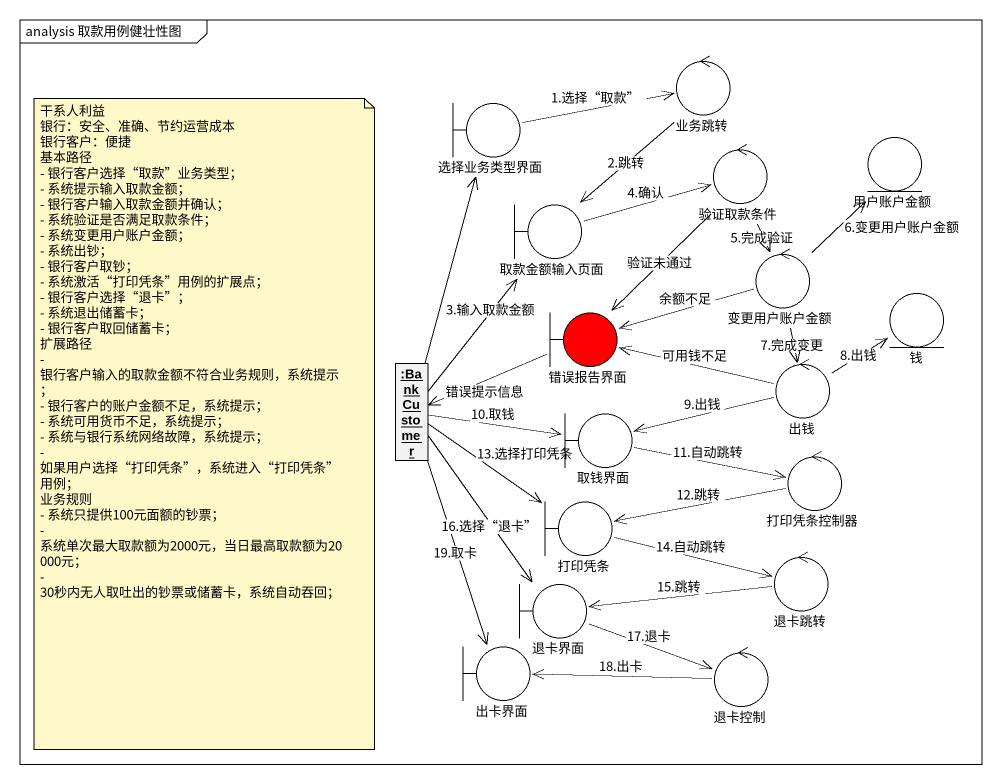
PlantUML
@startuml
mainframe analysis 取款用例健壮性图
allowmixing
hide circle
hide empty members
control 业务跳转
boundary 选择业务类型界面
control 验证取款条件
entity 用户账户金额
boundary 取款金额输入页面
control 变更用户账户金额
boundary 错误报告界面 #FF0000
entity 钱
object ":BankCustomer" as BankCustomer
control 出钱
boundary 取钱界面
control 打印凭条控制器
boundary 打印凭条
boundary 退卡界面
control 退卡跳转
boundary 出卡界面
control 退卡控制
业务跳转 --> 取款金额输入页面 : 2.跳转
选择业务类型界面 -right-> 业务跳转 : 1.选择“取款”
验证取款条件 --> 变更用户账户金额 : 5.完成验证
验证取款条件 --> 错误报告界面 : 验证未通过
取款金额输入页面 -right-> 验证取款条件 : 4.确认
变更用户账户金额 -up-> 用户账户金额 : 6.变更用户账户金额
变更用户账户金额 -left-> 错误报告界面 : 余额不足
变更用户账户金额 --> 出钱 : 7.完成变更
错误报告界面 -left-> BankCustomer : 错误提示信息
BankCustomer -up-> 选择业务类型界面
BankCustomer -up-> 取款金额输入页面 : 3.输入取款金额
BankCustomer -right-> 取钱界面 : 10.取钱
BankCustomer --> 打印凭条 : 13.选择打印凭条
BankCustomer --> 退卡界面 : 16.选择“退卡”
BankCustomer --> 出卡界面 : 19.取卡
出钱 -left-> 错误报告界面 : 可用钱不足
出钱 -up-> 钱 : 8.出钱
出钱 -left-> 取钱界面 : 9.出钱
取钱界面 -right-> 打印凭条控制器 : 11.自动跳转
打印凭条控制器 -left-> 打印凭条 : 12.跳转
打印凭条 -right-> 退卡跳转 : 14.自动跳转
退卡界面 -right-> 退卡控制 : 17.退卡
退卡跳转 -left-> 退卡界面 : 15.跳转
退卡控制 -left-> 出卡界面 : 18.出卡
note as N1
  干系人利益
  银行：安全、准确、节约运营成本
  银行客户：便捷
  基本路径
  - 银行客户选择“取款”业务类型；
  - 系统提示输入取款金额；
  - 银行客户输入取款金额并确认；
  - 系统验证是否满足取款条件；
  - 系统变更用户账户金额；
  - 系统出钞；
  - 银行客户取钞；
  - 系统激活“打印凭条”用例的扩展点；
  - 银行客户选择“退卡”；
  - 系统退出储蓄卡；
  - 银行客户取回储蓄卡；
  扩展路径
  - 银行客户输入的取款金额不符合业务规则，系统提示；
  - 银行客户的账户金额不足，系统提示；
  - 系统可用货币不足，系统提示；
  - 系统与银行系统网络故障，系统提示；
  - 如果用户选择“打印凭条”，系统进入“打印凭条”用例；
  业务规则
  - 系统只提供100元面额的钞票；
  - 系统单次最大取款额为2000元，当日最高取款额为20000元；
  - 30秒内无人取吐出的钞票或储蓄卡，系统自动吞回；
end note
@enduml
